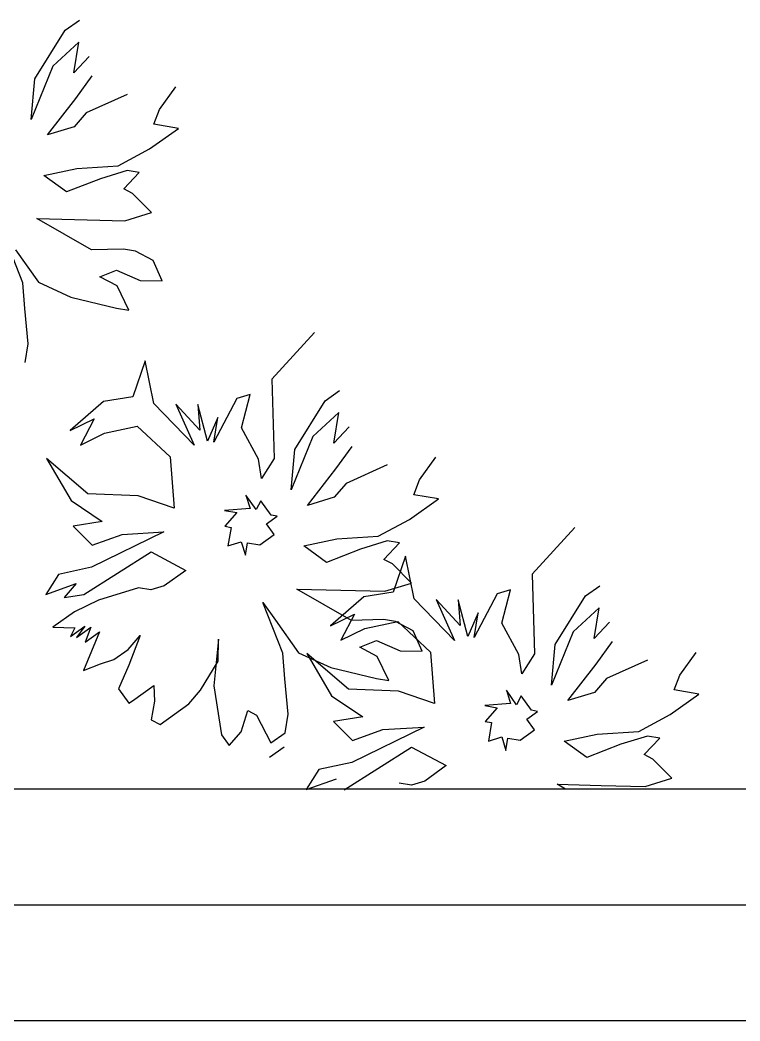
# Model space of a CAD drawing. Header units: inches. Extents: x 10.1 to 52.6, y 12.1 to 36.9.
# Drawn here: x 27.8399 to 28.1506, y 20.7224 to 21.1542 of the extents above; entities that cross this region are included whole.
import ezdxf

# ---------------------------------------------------------------- set-up
doc = ezdxf.new("R2010")
doc.units = ezdxf.units.IN
doc.header["$MEASUREMENT"] = 0
doc.layers.add('02', color=2, linetype='Continuous')

msp = doc.modelspace()

# ---------------------------------------------------------------- linework, layer by layer
at = {"layer": '02'}
for p, q in [((27.85934, 21.14978), (27.86555, 21.1542)), ((27.84625, 21.12876), (27.85934, 21.14978)), ((27.86531, 21.14468), (27.85401, 21.13429)), ((27.86308, 21.1314), (27.86531, 21.14468)), ((27.86973, 21.13847), (27.86308, 21.1314)), ((27.85401, 21.13429), (27.84468, 21.11127)), ((27.86395, 21.12032), (27.87105, 21.13006)), ((27.84468, 21.11127), (27.84625, 21.12876)), ((27.90004, 21.11563), (27.90714, 21.12536)), ((27.85175, 21.10462), (27.86395, 21.12032)), ((27.8861, 21.12207), (27.86837, 21.11412)), ((27.86837, 21.11412), (27.86327, 21.10814)), ((27.8976, 21.10921), (27.90004, 21.11563)), ((27.86327, 21.10814), (27.85175, 21.10462)), ((27.89582, 21.09858), (27.90823, 21.10742)), ((27.90823, 21.10742), (27.8976, 21.10921)), ((27.8823, 21.09129), (27.89582, 21.09858)), ((27.85018, 21.08712), (27.86436, 21.09021)), ((27.86436, 21.09021), (27.8823, 21.09129)), ((27.85992, 21.08002), (27.85018, 21.08712)), ((27.87454, 21.08576), (27.85992, 21.08002)), ((27.88606, 21.08929), (27.87454, 21.08576)), ((27.88472, 21.08132), (27.89137, 21.0884)), ((27.89137, 21.0884), (27.88606, 21.08929)), ((27.88848, 21.07932), (27.88472, 21.08132)), ((27.89667, 21.07112), (27.88848, 21.07932)), ((27.84706, 21.06852), (27.88515, 21.06759)), ((27.87074, 21.05499), (27.84706, 21.06852)), ((27.88515, 21.06759), (27.89667, 21.07112)), ((27.84105, 21.04085), (27.83244, 21.06278)), ((27.83796, 21.05503), (27.84791, 21.04106)), ((27.88447, 21.05541), (27.87074, 21.05499)), ((27.88978, 21.05452), (27.88447, 21.05541)), ((27.89731, 21.05052), (27.88978, 21.05452)), ((27.90128, 21.04166), (27.89731, 21.05052)), ((27.87427, 21.04347), (27.88158, 21.04634)), ((27.88179, 21.03947), (27.87427, 21.04347)), ((27.88158, 21.04634), (27.89176, 21.04189)), ((27.84192, 21.02978), (27.84105, 21.04085)), ((27.84791, 21.04106), (27.86185, 21.03462)), ((27.88687, 21.02906), (27.88179, 21.03947)), ((27.89176, 21.04189), (27.90128, 21.04166)), ((27.86185, 21.03462), (27.88156, 21.02995)), ((27.84345, 21.01449), (27.84192, 21.02978)), ((27.88156, 21.02995), (27.88687, 21.02906)), ((27.96695, 21.01944), (27.94855, 20.99931)), ((27.84211, 21.00652), (27.84345, 21.01449)), ((27.89386, 21.00713), (27.88852, 20.99164)), ((27.8976, 20.98875), (27.89386, 21.00713)), ((27.94855, 20.99931), (27.94961, 20.96499)), ((27.88852, 20.99164), (27.8759, 20.98966)), ((27.93348, 20.99092), (27.92349, 20.97211)), ((27.93924, 20.99268), (27.93348, 20.99092)), ((27.93546, 20.97829), (27.93924, 20.99268)), ((27.97157, 20.98999), (27.97777, 20.99441)), ((27.8759, 20.98966), (27.86149, 20.97706)), ((27.91507, 20.97079), (27.8976, 20.98875)), ((27.91752, 20.97721), (27.90712, 20.98851)), ((27.90712, 20.98851), (27.91507, 20.97079)), ((27.91664, 20.98828), (27.91752, 20.97721)), ((27.92083, 20.97255), (27.91664, 20.98828)), ((27.95847, 20.96896), (27.97157, 20.98999)), ((27.86149, 20.97706), (27.8719, 20.98214)), ((27.8719, 20.98214), (27.86591, 20.97085)), ((27.92527, 20.98273), (27.92083, 20.97255)), ((27.92349, 20.97211), (27.92527, 20.98273)), ((27.97754, 20.98488), (27.96623, 20.97449)), ((27.97531, 20.9716), (27.97754, 20.98488)), ((27.87632, 20.97593), (27.8905, 20.97901)), ((27.8905, 20.97901), (27.90466, 20.96571)), ((27.94275, 20.96478), (27.93546, 20.97829)), ((27.98196, 20.97868), (27.97531, 20.9716)), ((27.86591, 20.97085), (27.87632, 20.97593)), ((27.96623, 20.97449), (27.9569, 20.95147)), ((27.97618, 20.96053), (27.98328, 20.97026)), ((27.85129, 20.96511), (27.86189, 20.94694)), ((27.86921, 20.94981), (27.85129, 20.96511)), ((27.90466, 20.96571), (27.9064, 20.94356)), ((27.94407, 20.95636), (27.94275, 20.96478)), ((27.94961, 20.96499), (27.94407, 20.95636)), ((27.9569, 20.95147), (27.95847, 20.96896)), ((28.01227, 20.95583), (28.01937, 20.96557)), ((27.96398, 20.94482), (27.97618, 20.96053)), ((27.99833, 20.96227), (27.9806, 20.95432)), ((27.9806, 20.95432), (27.9755, 20.94835)), ((28.00983, 20.94941), (28.01227, 20.95583)), ((27.89091, 20.94889), (27.86921, 20.94981)), ((27.9064, 20.94356), (27.89091, 20.94889)), ((27.93741, 20.94928), (27.93918, 20.94352)), ((27.94183, 20.94307), (27.93741, 20.94928)), ((27.9755, 20.94835), (27.96398, 20.94482)), ((28.00804, 20.93878), (28.02046, 20.94763)), ((28.02046, 20.94763), (28.00983, 20.94941)), ((27.86189, 20.94694), (27.87539, 20.93784)), ((27.93918, 20.94352), (27.9281, 20.94265)), ((27.94383, 20.94684), (27.94183, 20.94307)), ((27.94825, 20.94063), (27.94383, 20.94684)), ((27.9281, 20.94265), (27.93342, 20.94176)), ((27.93342, 20.94176), (27.92832, 20.93578)), ((27.94626, 20.93687), (27.95091, 20.94018)), ((27.95091, 20.94018), (27.94825, 20.94063)), ((27.87539, 20.93784), (27.86277, 20.93586)), ((27.86277, 20.93586), (27.87095, 20.92766)), ((27.92832, 20.93578), (27.93097, 20.93534)), ((27.93097, 20.93534), (27.92963, 20.92737)), ((27.94957, 20.93221), (27.94626, 20.93687)), ((27.99453, 20.93149), (28.00804, 20.93878)), ((28.07934, 20.93521), (28.06093, 20.91508)), ((27.90196, 20.93338), (27.87072, 20.91814)), ((27.87095, 20.92766), (27.88402, 20.93229)), ((27.88402, 20.93229), (27.90196, 20.93338)), ((27.94337, 20.92779), (27.94957, 20.93221)), ((27.96241, 20.92733), (27.97659, 20.93041)), ((27.97659, 20.93041), (27.99453, 20.93149)), ((27.92963, 20.92737), (27.93539, 20.92913)), ((27.93539, 20.92913), (27.93716, 20.92337)), ((27.93716, 20.92337), (27.93805, 20.92868)), ((27.93805, 20.92868), (27.94337, 20.92779)), ((27.97214, 20.92023), (27.96241, 20.92733)), ((27.98677, 20.92597), (27.97214, 20.92023)), ((27.99829, 20.9295), (27.98677, 20.92597)), ((27.99695, 20.92153), (28.0036, 20.9286)), ((28.0036, 20.9286), (27.99829, 20.9295)), ((27.86738, 20.9064), (27.89641, 20.92475)), ((27.89641, 20.92475), (27.91146, 20.91676)), ((28.00624, 20.9229), (28.00091, 20.90741)), ((28.00998, 20.90452), (28.00624, 20.9229)), ((27.87072, 20.91814), (27.85654, 20.91505)), ((28.00071, 20.91953), (27.99695, 20.92153)), ((28.00889, 20.91132), (28.00071, 20.91953)), ((27.85654, 20.91505), (27.85099, 20.90643)), ((27.91146, 20.91676), (27.90215, 20.91013)), ((28.06093, 20.91508), (28.062, 20.88076)), ((27.85099, 20.90643), (27.86407, 20.91106)), ((27.86407, 20.91106), (27.85896, 20.90509)), ((27.89108, 20.90925), (27.8738, 20.90396)), ((27.89639, 20.90836), (27.89108, 20.90925)), ((27.90215, 20.91013), (27.89639, 20.90836)), ((27.95929, 20.90873), (27.97833, 20.90826)), ((27.98297, 20.89519), (27.95929, 20.90873)), ((27.99738, 20.90779), (28.00889, 20.91132)), ((28.08395, 20.90575), (28.09016, 20.91018)), ((27.85896, 20.90509), (27.86738, 20.9064)), ((27.98828, 20.90543), (27.97387, 20.89282)), ((27.97833, 20.90826), (27.99738, 20.90779)), ((28.00091, 20.90741), (27.98828, 20.90543)), ((28.02746, 20.88656), (28.00998, 20.90452)), ((28.04586, 20.90669), (28.03587, 20.88788)), ((28.05162, 20.90845), (28.04586, 20.90669)), ((28.04784, 20.89406), (28.05162, 20.90845)), ((28.07086, 20.88473), (28.08395, 20.90575)), ((27.8738, 20.90396), (27.86339, 20.89888)), ((27.95327, 20.88105), (27.94466, 20.90299)), ((27.94466, 20.90299), (27.95019, 20.89523)), ((28.0299, 20.89298), (28.01951, 20.90428)), ((28.01951, 20.90428), (28.02746, 20.88656)), ((28.02903, 20.90405), (28.0299, 20.89298)), ((28.03322, 20.88832), (28.02903, 20.90405)), ((28.08992, 20.90065), (28.07862, 20.89026)), ((28.08769, 20.88737), (28.08992, 20.90065)), ((27.86339, 20.89888), (27.85408, 20.89225)), ((27.97387, 20.89282), (27.98429, 20.89791)), ((27.98429, 20.89791), (27.97829, 20.88662)), ((28.03766, 20.8985), (28.03322, 20.88832)), ((28.03587, 20.88788), (28.03766, 20.8985)), ((27.85408, 20.89225), (27.8636, 20.89202)), ((27.8616, 20.88825), (27.86781, 20.89267)), ((27.8636, 20.89202), (27.8616, 20.88825)), ((27.86781, 20.89267), (27.86426, 20.88781)), ((27.86426, 20.88781), (27.87046, 20.89223)), ((27.87046, 20.89223), (27.86802, 20.88581)), ((27.95019, 20.89523), (27.96014, 20.88127)), ((27.97829, 20.88662), (27.98871, 20.8917)), ((27.9967, 20.89562), (27.98297, 20.89519)), ((27.98871, 20.8917), (28.00288, 20.89478)), ((28.00201, 20.89472), (27.9967, 20.89562)), ((28.00953, 20.89073), (28.00201, 20.89472)), ((28.00288, 20.89478), (28.01704, 20.88148)), ((28.05513, 20.88054), (28.04784, 20.89406)), ((28.09434, 20.89445), (28.08769, 20.88737)), ((27.87423, 20.89023), (27.86734, 20.87363)), ((27.86802, 20.88581), (27.87423, 20.89023)), ((27.88662, 20.88269), (27.89172, 20.88866)), ((27.89172, 20.88866), (27.88683, 20.87582)), ((27.9256, 20.88707), (27.92358, 20.86692)), ((27.92537, 20.87754), (27.9256, 20.88707)), ((28.01351, 20.88186), (28.00953, 20.89073)), ((28.07862, 20.89026), (28.06929, 20.86724)), ((27.98649, 20.88367), (27.99381, 20.88654)), ((27.99402, 20.87967), (27.98649, 20.88367)), ((27.99381, 20.88654), (28.00399, 20.8821)), ((28.06929, 20.86724), (28.07086, 20.88473)), ((28.08856, 20.8763), (28.09566, 20.88603)), ((27.88041, 20.87826), (27.88662, 20.88269)), ((27.95415, 20.86998), (27.95327, 20.88105)), ((27.96014, 20.88127), (27.97408, 20.87483)), ((27.96367, 20.88088), (27.97428, 20.86271)), ((27.98159, 20.86558), (27.96367, 20.88088)), ((27.9991, 20.86926), (27.99402, 20.87967)), ((28.00399, 20.8821), (28.01351, 20.88186)), ((28.01704, 20.88148), (28.01879, 20.85933)), ((28.05645, 20.87213), (28.05513, 20.88054)), ((28.062, 20.88076), (28.05645, 20.87213)), ((28.12465, 20.8716), (28.13175, 20.88134)), ((27.86734, 20.87363), (27.87465, 20.8765)), ((27.87465, 20.8765), (27.88041, 20.87826)), ((27.88683, 20.87582), (27.88239, 20.86564)), ((27.91782, 20.86515), (27.92537, 20.87754)), ((27.97408, 20.87483), (27.99379, 20.87015)), ((28.07636, 20.86059), (28.08856, 20.8763)), ((28.11071, 20.87804), (28.09299, 20.87009)), ((27.95568, 20.8547), (27.95415, 20.86998)), ((27.99379, 20.87015), (27.9991, 20.86926)), ((28.09299, 20.87009), (28.08788, 20.86412)), ((28.12221, 20.86518), (28.12465, 20.8716)), ((27.88239, 20.86564), (27.88681, 20.85943)), ((27.88836, 20.86054), (27.89767, 20.86717)), ((27.89767, 20.86717), (27.89788, 20.86031)), ((27.92358, 20.86692), (27.92688, 20.84588)), ((28.00329, 20.86466), (27.98159, 20.86558)), ((27.91272, 20.85918), (27.91782, 20.86515)), ((27.97428, 20.86271), (27.98778, 20.85361)), ((28.01879, 20.85933), (28.00329, 20.86466)), ((28.05422, 20.85884), (28.0498, 20.86505)), ((28.0498, 20.86505), (28.05156, 20.85929)), ((28.05621, 20.86261), (28.05422, 20.85884)), ((28.06064, 20.8564), (28.05621, 20.86261)), ((28.08788, 20.86412), (28.07636, 20.86059)), ((28.12043, 20.85455), (28.13284, 20.8634)), ((28.13284, 20.8634), (28.12221, 20.86518)), ((27.88681, 20.85943), (27.88836, 20.86054)), ((27.89788, 20.86031), (27.89655, 20.85233)), ((27.90031, 20.85034), (27.91272, 20.85918)), ((28.05156, 20.85929), (28.04049, 20.85842)), ((28.04049, 20.85842), (28.0458, 20.85753)), ((28.0458, 20.85753), (28.0407, 20.85155)), ((27.93529, 20.84719), (27.93818, 20.85627)), ((27.93818, 20.85627), (27.94195, 20.85427)), ((27.94195, 20.85427), (27.94813, 20.84231)), ((27.95434, 20.84673), (27.95568, 20.8547)), ((27.98778, 20.85361), (27.97515, 20.85163)), ((28.05864, 20.85264), (28.06329, 20.85595)), ((28.06195, 20.84798), (28.05864, 20.85264)), ((28.06329, 20.85595), (28.06064, 20.8564)), ((28.10691, 20.84726), (28.12043, 20.85455)), ((27.89655, 20.85233), (27.90031, 20.85034)), ((27.97515, 20.85163), (27.98333, 20.84343)), ((28.01434, 20.84915), (27.9831, 20.83391)), ((27.99641, 20.84806), (28.01434, 20.84915)), ((28.0407, 20.85155), (28.04336, 20.85111)), ((28.04336, 20.85111), (28.04202, 20.84314)), ((27.92688, 20.84588), (27.93019, 20.84122)), ((27.93019, 20.84122), (27.93529, 20.84719)), ((27.94813, 20.84231), (27.95434, 20.84673)), ((27.98333, 20.84343), (27.99641, 20.84806)), ((28.04202, 20.84314), (28.04778, 20.8449)), ((28.04778, 20.8449), (28.04954, 20.83914)), ((28.04954, 20.83914), (28.05043, 20.84445)), ((28.05043, 20.84445), (28.05575, 20.84356)), ((28.05575, 20.84356), (28.06195, 20.84798)), ((28.07479, 20.8431), (28.08897, 20.84618)), ((28.08897, 20.84618), (28.10691, 20.84726)), ((28.11067, 20.84527), (28.09915, 20.84174)), ((28.10933, 20.83729), (28.11598, 20.84437)), ((28.11598, 20.84437), (28.11067, 20.84527)), ((27.94762, 20.83617), (27.95383, 20.84059)), ((27.97976, 20.82217), (28.0088, 20.84052)), ((28.0088, 20.84052), (28.02385, 20.83253)), ((28.08453, 20.836), (28.07479, 20.8431)), ((28.09915, 20.84174), (28.08453, 20.836)), ((28.11309, 20.8353), (28.10933, 20.83729)), ((28.12128, 20.82709), (28.11309, 20.8353)), ((27.9831, 20.83391), (27.96892, 20.83082)), ((28.02385, 20.83253), (28.01454, 20.8259)), ((27.96892, 20.83082), (27.96338, 20.82219)), ((27.96338, 20.82219), (27.97645, 20.82683)), ((28.10976, 20.82356), (28.12128, 20.82709)), ((29.64752, 20.82239), (27.32862, 20.82239)), ((28.00878, 20.82413), (28.00346, 20.82502)), ((28.01454, 20.8259), (28.00878, 20.82413)), ((28.07536, 20.82239), (28.07167, 20.8245)), ((28.07167, 20.8245), (28.09071, 20.82403)), ((28.09071, 20.82403), (28.10976, 20.82356)), ((29.69752, 20.77239), (27.28509, 20.77239)), ((29.74752, 20.72239), (27.23431, 20.72239))]:
    msp.add_line(p, q, dxfattribs=at)

doc.saveas('drawing.dxf')
